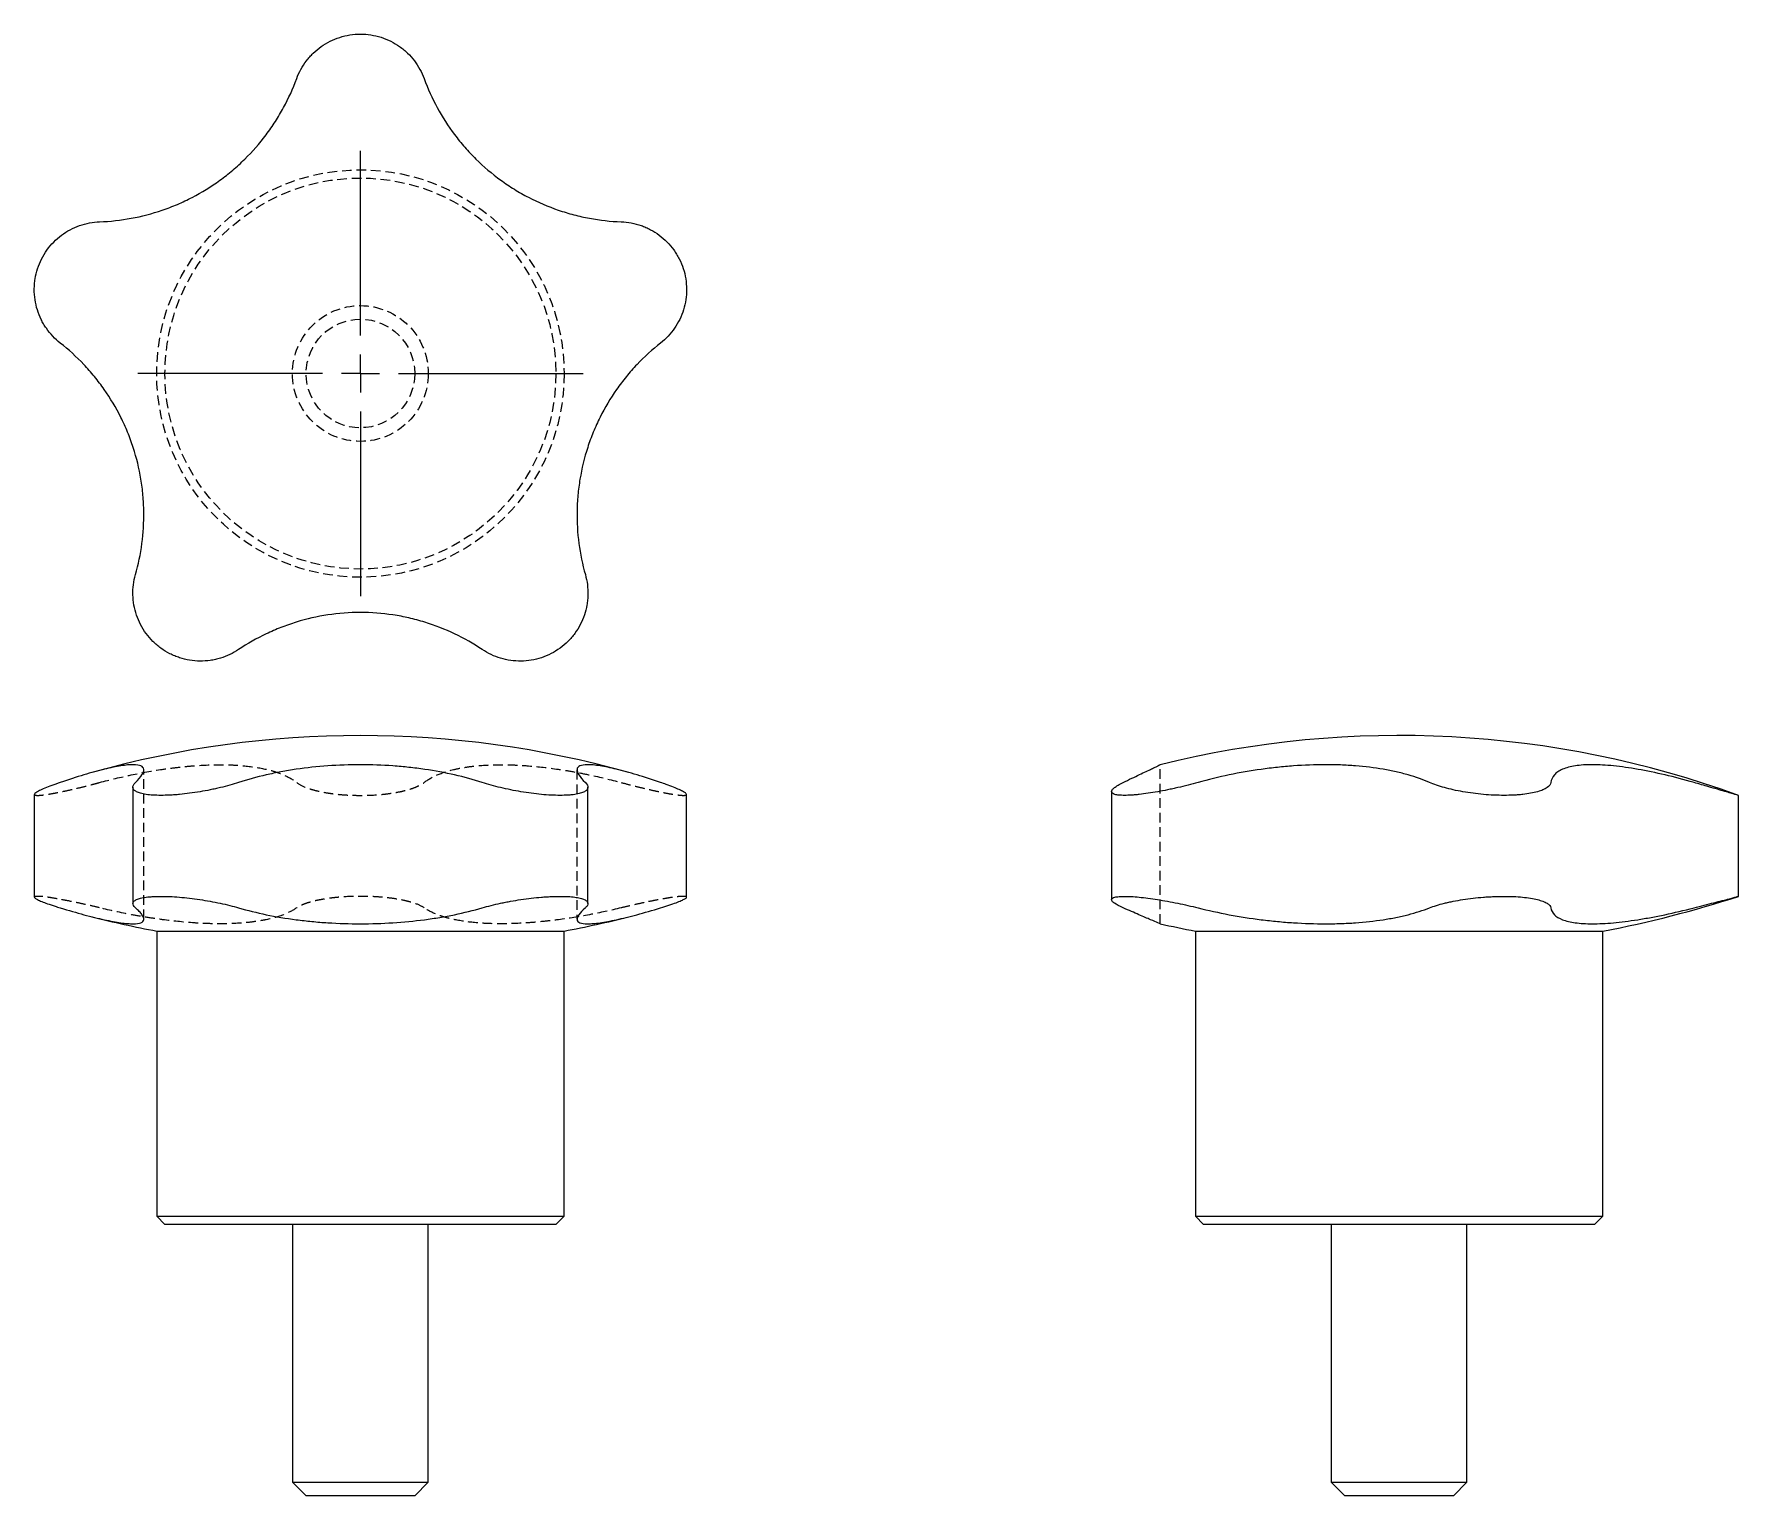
# Model space of a CAD drawing. Header units: millimetres. Extents: x 40 to 264, y 7 to 199.
import ezdxf

# ---------------------------------------------------------------- set-up
doc = ezdxf.new("R2010")
doc.units = ezdxf.units.MM
doc.linetypes.add('HIDDEN', pattern=[1.905, 1.27, -0.635])
doc.layers.add('10', color=7, linetype='Continuous')

# ---------------------------------------------------------------- blocks, each defined once
blk = doc.blocks.new('SW_CENTERMARKSYMBOL_0')
at = {"layer": '10', "color": 0}
for p, q in [((0, 5), (0, 29.29)), ((0, 0), (0, 2.5)), ((-5, 0), (-29.29, 0)), ((0, 0), (-2.5, 0)), ((0, 0), (0, -2.5)), ((0, 0), (2.5, 0)), ((5, 0), (29.29, 0)), ((0, -5), (0, -29.29))]:
    blk.add_line(p, q, dxfattribs=at)

msp = doc.modelspace()

# ---------------------------------------------------------------- linework, layer by layer
at = {"color": 7, "linetype": 'HIDDEN', "lineweight": 18}
for p, q in [((188.18, 82.24), (188.18, 103.16)), ((54.52, 82.84), (54.52, 102.48)), ((111.48, 102.48), (111.48, 82.85)), ((181.78, 99.63), (181.78, 99.62))]:
    msp.add_line(p, q, dxfattribs=at)
at = {"color": 7, "linetype": 'Continuous', "lineweight": 25}
for p, q in [((40.11, 99.26), (40.11, 85.74)), ((53.08, 100.2), (53.08, 84.89)), ((112.92, 84.9), (112.92, 100.2)), ((125.89, 85.73), (125.89, 99.26)), ((181.78, 99.62), (181.78, 85.4)), ((264.25, 85.85), (264.25, 99.13)), ((56.21, 81.29), (56.21, 43.79)), ((56.21, 81.29), (83, 81.29)), ((83, 81.29), (109.79, 81.29)), ((109.79, 43.79), (109.79, 81.29)), ((192.82, 81.29), (192.82, 43.79)), ((192.82, 81.29), (246.39, 81.29)), ((246.39, 43.79), (246.39, 81.29)), ((56.21, 43.79), (57.29, 42.71)), ((56.21, 43.79), (109.79, 43.79)), ((108.71, 42.71), (57.29, 42.71)), ((74.07, 42.71), (74.07, 8.79)), ((91.93, 8.79), (91.93, 42.71)), ((108.71, 42.71), (109.79, 43.79)), ((192.82, 43.79), (193.89, 42.71)), ((192.82, 43.79), (246.39, 43.79)), ((245.32, 42.71), (193.89, 42.71)), ((210.68, 42.71), (210.68, 8.79)), ((228.53, 8.79), (228.53, 42.71)), ((245.32, 42.71), (246.39, 43.79)), ((74.07, 8.79), (75.86, 7)), ((74.07, 8.79), (91.93, 8.79)), ((90.14, 7), (75.86, 7)), ((90.14, 7), (91.93, 8.79)), ((210.68, 8.79), (212.46, 7)), ((210.68, 8.79), (228.53, 8.79)), ((226.75, 7), (212.46, 7)), ((226.75, 7), (228.53, 8.79))]:
    msp.add_line(p, q, dxfattribs=at)
at = {"color": 7, "linetype": 'HIDDEN', "lineweight": 18}
for radius in [26.79, 25.71, 8.93, 7.14]:
    msp.add_circle((83, 154.61), radius, dxfattribs=at)
at = {"color": 7, "linetype": 'Continuous', "lineweight": 25}
for centre, radius, start, end in [((83, -23.53), 130.53, 74.3056, 105.6955), ((219.61, -23.53), 130.53, 70.0001, 103.9326), ((219.61, 223.25), 144.47, 280.685, 287.9999), ((83, 223.25), 144.47, 255.853, 259.315), ((83, 223.25), 144.47, 280.685, 284.1469), ((219.61, 223.25), 144.47, 257.4349, 259.315)]:
    msp.add_arc(centre, radius, start, end, dxfattribs=at)
for points, knots in [([(74.62, 193.39), (74.92, 194.23), (75.35, 195.01), (76.03, 195.91), (76.18, 196.08), (76.48, 196.42), (76.63, 196.58), (77.12, 197.05), (77.46, 197.34), (78.2, 197.86), (78.6, 198.1), (79.41, 198.51), (79.84, 198.68), (80.71, 198.96), (81.16, 199.07), (82.07, 199.21), (82.53, 199.25), (83.93, 199.25), (84.83, 199.11), (86.15, 198.69), (86.58, 198.51), (87.39, 198.11), (87.78, 197.88), (88.34, 197.48), (88.52, 197.34), (88.87, 197.05), (89.04, 196.9), (89.52, 196.43), (89.82, 196.1), (90.37, 195.38), (90.61, 195), (91.04, 194.22), (91.23, 193.81), (91.38, 193.39)], [0, 0, 0, 0, 0.125, 0.125, 0.15625, 0.15625, 0.1875, 0.1875, 0.25, 0.25, 0.3125, 0.3125, 0.375, 0.375, 0.4375, 0.4375, 0.5, 0.5, 0.625, 0.625, 0.6875, 0.6875, 0.75, 0.75, 0.78125, 0.78125, 0.8125, 0.8125, 0.875, 0.875, 0.9375, 0.9375, 1, 1, 1, 1]), ([(48.7, 174.56), (50.1, 174.62), (51.48, 174.77), (54.23, 175.28), (55.59, 175.63), (57.62, 176.32), (58.29, 176.58), (59.6, 177.14), (60.24, 177.45), (62.13, 178.43), (63.35, 179.18), (65.09, 180.44), (65.66, 180.89), (66.76, 181.82), (67.28, 182.3), (68.81, 183.8), (69.74, 184.86), (71.02, 186.57), (71.43, 187.16), (72.2, 188.35), (72.56, 188.96), (73.56, 190.81), (74.14, 192.08), (74.62, 193.39)], [0, 0, 0, 0, 0.125, 0.125, 0.25, 0.25, 0.3125, 0.3125, 0.375, 0.375, 0.5, 0.5, 0.5625, 0.5625, 0.625, 0.625, 0.75, 0.75, 0.8125, 0.8125, 0.875, 0.875, 1, 1, 1, 1]), ([(91.38, 193.39), (91.86, 192.08), (92.44, 190.81), (93.77, 188.36), (94.52, 187.17), (95.81, 185.46), (96.26, 184.9), (97.2, 183.83), (97.69, 183.31), (99.21, 181.81), (100.29, 180.89), (102.04, 179.62), (102.64, 179.22), (103.86, 178.46), (104.48, 178.11), (106.38, 177.13), (107.68, 176.57), (109.7, 175.87), (110.38, 175.67), (111.76, 175.31), (112.44, 175.15), (114.51, 174.77), (115.9, 174.62), (117.3, 174.56)], [0, 0, 0, 0, 0.125, 0.125, 0.25, 0.25, 0.3125, 0.3125, 0.375, 0.375, 0.5, 0.5, 0.5625, 0.5625, 0.625, 0.625, 0.75, 0.75, 0.8125, 0.8125, 0.875, 0.875, 1, 1, 1, 1]), ([(43.52, 158.62), (42.82, 159.17), (42.21, 159.82), (41.57, 160.74), (41.44, 160.94), (41.21, 161.33), (41.11, 161.52), (40.81, 162.13), (40.65, 162.55), (40.38, 163.41), (40.27, 163.86), (40.14, 164.77), (40.1, 165.22), (40.11, 165.91), (40.12, 166.14), (40.15, 166.59), (40.18, 166.83), (40.29, 167.51), (40.4, 167.96), (40.68, 168.83), (40.86, 169.26), (41.27, 170.08), (41.51, 170.48), (42.04, 171.22), (42.34, 171.57), (42.99, 172.23), (43.33, 172.53), (44.05, 173.07), (44.43, 173.31), (45.24, 173.74), (45.65, 173.92), (46.5, 174.21), (46.93, 174.33), (47.81, 174.5), (48.25, 174.55), (48.7, 174.56)], [0, 0, 0, 0, 0.125, 0.125, 0.15625, 0.15625, 0.1875, 0.1875, 0.25, 0.25, 0.3125, 0.3125, 0.375, 0.375, 0.40625, 0.40625, 0.4375, 0.4375, 0.5, 0.5, 0.5625, 0.5625, 0.625, 0.625, 0.6875, 0.6875, 0.75, 0.75, 0.8125, 0.8125, 0.875, 0.875, 0.9375, 0.9375, 1, 1, 1, 1]), ([(117.3, 174.56), (118.19, 174.53), (119.07, 174.37), (120.13, 174), (120.34, 173.91), (120.75, 173.73), (120.96, 173.63), (121.55, 173.32), (121.93, 173.08), (122.66, 172.53), (123.01, 172.23), (123.65, 171.58), (123.94, 171.23), (124.34, 170.68), (124.47, 170.49), (124.71, 170.09), (124.82, 169.89), (125.14, 169.27), (125.31, 168.85), (125.6, 167.97), (125.71, 167.53), (125.85, 166.61), (125.89, 166.15), (125.9, 165.24), (125.87, 164.78), (125.73, 163.87), (125.63, 163.43), (125.36, 162.56), (125.19, 162.14), (124.8, 161.33), (124.57, 160.94), (124.06, 160.2), (123.78, 159.85), (123.16, 159.2), (122.83, 158.9), (122.48, 158.62)], [0, 0, 0, 0, 0.125, 0.125, 0.15625, 0.15625, 0.1875, 0.1875, 0.25, 0.25, 0.3125, 0.3125, 0.375, 0.375, 0.40625, 0.40625, 0.4375, 0.4375, 0.5, 0.5, 0.5625, 0.5625, 0.625, 0.625, 0.6875, 0.6875, 0.75, 0.75, 0.8125, 0.8125, 0.875, 0.875, 0.9375, 0.9375, 1, 1, 1, 1]), ([(53.42, 128.16), (53.8, 129.5), (54.08, 130.86), (54.45, 133.63), (54.53, 135.03), (54.5, 137.17), (54.46, 137.89), (54.34, 139.3), (54.25, 140.01), (53.9, 142.11), (53.56, 143.5), (52.9, 145.55), (52.65, 146.23), (52.11, 147.56), (51.81, 148.21), (50.86, 150.12), (50.13, 151.33), (48.91, 153.08), (48.48, 153.65), (47.58, 154.75), (47.11, 155.28), (45.65, 156.82), (44.62, 157.76), (43.52, 158.62)], [0, 0, 0, 0, 0.125, 0.125, 0.25, 0.25, 0.3125, 0.3125, 0.375, 0.375, 0.5, 0.5, 0.5625, 0.5625, 0.625, 0.625, 0.75, 0.75, 0.8125, 0.8125, 0.875, 0.875, 1, 1, 1, 1]), ([(122.48, 158.62), (121.38, 157.76), (120.35, 156.82), (118.89, 155.29), (118.42, 154.75), (117.53, 153.66), (117.1, 153.09), (115.88, 151.35), (115.15, 150.14), (114.2, 148.22), (113.9, 147.57), (113.35, 146.23), (113.11, 145.56), (112.45, 143.52), (112.11, 142.14), (111.76, 140.03), (111.67, 139.32), (111.54, 137.89), (111.5, 137.18), (111.47, 135.05), (111.55, 133.65), (111.91, 130.88), (112.2, 129.5), (112.58, 128.16)], [0, 0, 0, 0, 0.125, 0.125, 0.1875, 0.1875, 0.25, 0.25, 0.375, 0.375, 0.4375, 0.4375, 0.5, 0.5, 0.625, 0.625, 0.6875, 0.6875, 0.75, 0.75, 0.875, 0.875, 1, 1, 1, 1]), ([(66.98, 118.3), (66.24, 117.8), (65.44, 117.42), (64.36, 117.1), (64.14, 117.04), (63.7, 116.94), (63.48, 116.9), (62.81, 116.81), (62.36, 116.78), (61.45, 116.79), (60.99, 116.83), (60.09, 116.98), (59.65, 117.09), (59, 117.3), (58.78, 117.38), (58.36, 117.56), (58.15, 117.66), (57.53, 117.97), (57.14, 118.21), (56.4, 118.75), (56.04, 119.05), (55.39, 119.71), (55.09, 120.05), (54.55, 120.79), (54.3, 121.18), (53.88, 121.99), (53.7, 122.41), (53.41, 123.27), (53.3, 123.71), (53.14, 124.6), (53.09, 125.05), (53.07, 125.95), (53.09, 126.39), (53.21, 127.28), (53.3, 127.72), (53.42, 128.16)], [0, 0, 0, 0, 0.125, 0.125, 0.15625, 0.15625, 0.1875, 0.1875, 0.25, 0.25, 0.3125, 0.3125, 0.375, 0.375, 0.40625, 0.40625, 0.4375, 0.4375, 0.5, 0.5, 0.5625, 0.5625, 0.625, 0.625, 0.6875, 0.6875, 0.75, 0.75, 0.8125, 0.8125, 0.875, 0.875, 0.9375, 0.9375, 1, 1, 1, 1]), ([(112.58, 128.16), (112.83, 127.29), (112.94, 126.41), (112.91, 125.29), (112.9, 125.06), (112.86, 124.61), (112.82, 124.39), (112.71, 123.72), (112.6, 123.29), (112.31, 122.43), (112.13, 122), (111.7, 121.19), (111.46, 120.8), (111.06, 120.25), (110.92, 120.07), (110.62, 119.72), (110.46, 119.55), (109.97, 119.06), (109.62, 118.76), (108.88, 118.23), (108.48, 117.98), (107.66, 117.56), (107.24, 117.38), (106.37, 117.09), (105.93, 116.98), (105.02, 116.83), (104.56, 116.79), (103.66, 116.78), (103.21, 116.81), (102.31, 116.93), (101.86, 117.03), (101.01, 117.29), (100.59, 117.45), (99.78, 117.83), (99.39, 118.05), (99.02, 118.3)], [0, 0, 0, 0, 0.125, 0.125, 0.15625, 0.15625, 0.1875, 0.1875, 0.25, 0.25, 0.3125, 0.3125, 0.375, 0.375, 0.40625, 0.40625, 0.4375, 0.4375, 0.5, 0.5, 0.5625, 0.5625, 0.625, 0.625, 0.6875, 0.6875, 0.75, 0.75, 0.8125, 0.8125, 0.875, 0.875, 0.9375, 0.9375, 1, 1, 1, 1]), ([(99.02, 118.3), (97.86, 119.08), (96.65, 119.77), (94.13, 120.97), (92.82, 121.49), (90.77, 122.12), (90.08, 122.3), (88.69, 122.62), (87.99, 122.75), (85.87, 123.07), (84.45, 123.18), (81.55, 123.18), (80.13, 123.07), (77.32, 122.65), (75.93, 122.33), (73.88, 121.7), (73.21, 121.47), (71.89, 120.95), (71.25, 120.67), (69.35, 119.77), (68.14, 119.08), (66.98, 118.3)], [0, 0, 0, 0, 0.125, 0.125, 0.25, 0.25, 0.3125, 0.3125, 0.375, 0.375, 0.5, 0.5, 0.625, 0.625, 0.75, 0.75, 0.8125, 0.8125, 0.875, 0.875, 1, 1, 1, 1]), ([(53.42, 100.82), (53.8, 101.2), (54.08, 101.53), (54.45, 102.11), (54.53, 102.35), (54.5, 102.65), (54.46, 102.74), (54.34, 102.89), (54.25, 102.96), (53.9, 103.11), (53.56, 103.16), (52.9, 103.16), (52.65, 103.15), (52.11, 103.1), (51.81, 103.06), (50.86, 102.91), (50.13, 102.76), (48.91, 102.46), (48.48, 102.35), (47.58, 102.1), (47.11, 101.97), (45.65, 101.53), (44.62, 101.2), (43.52, 100.82)], [0, 0, 0, 0, 0.125, 0.125, 0.25, 0.25, 0.3125, 0.3125, 0.375, 0.375, 0.5, 0.5, 0.5625, 0.5625, 0.625, 0.625, 0.75, 0.75, 0.8125, 0.8125, 0.875, 0.875, 1, 1, 1, 1]), ([(99.02, 100.82), (97.86, 101.2), (96.65, 101.53), (94.13, 102.11), (92.82, 102.35), (90.77, 102.65), (90.08, 102.74), (88.69, 102.89), (87.99, 102.96), (85.87, 103.11), (84.45, 103.16), (81.55, 103.16), (80.13, 103.11), (77.32, 102.91), (75.93, 102.76), (73.88, 102.46), (73.21, 102.35), (71.89, 102.1), (71.25, 101.97), (69.35, 101.53), (68.14, 101.2), (66.98, 100.82)], [0, 0, 0, 0, 0.125, 0.125, 0.25, 0.25, 0.3125, 0.3125, 0.375, 0.375, 0.5, 0.5, 0.625, 0.625, 0.75, 0.75, 0.8125, 0.8125, 0.875, 0.875, 1, 1, 1, 1]), ([(122.48, 100.82), (121.38, 101.2), (120.35, 101.53), (118.89, 101.97), (118.42, 102.1), (117.53, 102.35), (117.1, 102.46), (115.88, 102.76), (115.15, 102.91), (114.2, 103.06), (113.9, 103.1), (113.35, 103.15), (113.11, 103.16), (112.45, 103.16), (112.11, 103.11), (111.76, 102.96), (111.67, 102.89), (111.54, 102.74), (111.5, 102.65), (111.47, 102.36), (111.55, 102.11), (111.91, 101.53), (112.2, 101.2), (112.58, 100.82)], [0, 0, 0, 0, 0.125, 0.125, 0.1875, 0.1875, 0.25, 0.25, 0.375, 0.375, 0.4375, 0.4375, 0.5, 0.5, 0.625, 0.625, 0.6875, 0.6875, 0.75, 0.75, 0.875, 0.875, 1, 1, 1, 1]), ([(183.3, 100.82), (183.69, 101.01), (184.47, 101.39), (185.48, 101.87), (186.36, 102.29), (187.05, 102.62), (187.56, 102.86), (187.91, 103.04), (188.12, 103.13), (188.2, 103.17), (188.18, 103.16), (188.18, 103.16)], [0, 0, 0, 0, 0.130437, 0.260868, 0.394918, 0.528963, 0.645303, 0.761641, 0.880811, 0.999981, 1, 1, 1, 1]), ([(223.62, 100.82), (222.76, 101.2), (221.82, 101.53), (220.29, 101.97), (219.75, 102.1), (218.66, 102.35), (218.09, 102.46), (216.35, 102.76), (215.14, 102.91), (213.22, 103.06), (212.57, 103.1), (211.23, 103.15), (210.56, 103.16), (208.52, 103.16), (207.14, 103.11), (205.03, 102.96), (204.32, 102.89), (202.89, 102.74), (202.18, 102.65), (200.05, 102.36), (198.65, 102.11), (195.88, 101.53), (194.5, 101.2), (193.16, 100.82)], [0, 0, 0, 0, 0.125, 0.125, 0.1875, 0.1875, 0.25, 0.25, 0.375, 0.375, 0.4375, 0.4375, 0.5, 0.5, 0.625, 0.625, 0.6875, 0.6875, 0.75, 0.75, 0.875, 0.875, 1, 1, 1, 1]), ([(258.39, 100.82), (257.08, 101.2), (255.81, 101.53), (253.36, 102.11), (252.17, 102.35), (250.46, 102.65), (249.9, 102.74), (248.83, 102.89), (248.31, 102.96), (246.81, 103.11), (245.89, 103.16), (244.62, 103.16), (244.22, 103.15), (243.46, 103.1), (243.11, 103.06), (242.13, 102.91), (241.57, 102.76), (240.87, 102.46), (240.67, 102.35), (240.31, 102.1), (240.15, 101.97), (239.77, 101.53), (239.62, 101.2), (239.56, 100.82)], [0, 0, 0, 0, 0.125, 0.125, 0.25, 0.25, 0.3125, 0.3125, 0.375, 0.375, 0.5, 0.5, 0.5625, 0.5625, 0.625, 0.625, 0.75, 0.75, 0.8125, 0.8125, 0.875, 0.875, 1, 1, 1, 1]), ([(43.52, 100.82), (43.14, 100.69), (42.38, 100.42), (41.46, 100.06), (40.74, 99.74), (40.29, 99.48), (40.09, 99.32), (40.12, 99.27), (40.13, 99.26)], [0, 0, 0, 0, 0.187832, 0.380979, 0.568858, 0.762499, 0.944874, 1, 1, 1, 1]), ([(66.98, 100.82), (66.24, 100.58), (65.44, 100.36), (64.36, 100.1), (64.14, 100.05), (63.7, 99.95), (63.48, 99.9), (62.81, 99.77), (62.36, 99.68), (61.45, 99.53), (60.99, 99.46), (60.09, 99.34), (59.65, 99.29), (59, 99.23), (58.78, 99.21), (58.36, 99.18), (58.15, 99.17), (57.53, 99.14), (57.14, 99.13), (56.4, 99.13), (56.04, 99.14), (55.39, 99.18), (55.09, 99.21), (54.55, 99.29), (54.3, 99.34), (53.88, 99.46), (53.7, 99.53), (53.41, 99.68), (53.3, 99.76), (53.14, 99.95), (53.09, 100.04), (53.07, 100.25), (53.09, 100.36), (53.21, 100.58), (53.3, 100.7), (53.42, 100.82)], [0, 0, 0, 0, 0.125, 0.125, 0.15625, 0.15625, 0.1875, 0.1875, 0.25, 0.25, 0.3125, 0.3125, 0.375, 0.375, 0.40625, 0.40625, 0.4375, 0.4375, 0.5, 0.5, 0.5625, 0.5625, 0.625, 0.625, 0.6875, 0.6875, 0.75, 0.75, 0.8125, 0.8125, 0.875, 0.875, 0.9375, 0.9375, 1, 1, 1, 1]), ([(112.58, 100.82), (112.83, 100.58), (112.94, 100.36), (112.91, 100.1), (112.9, 100.05), (112.86, 99.95), (112.82, 99.9), (112.71, 99.77), (112.6, 99.68), (112.31, 99.53), (112.13, 99.46), (111.7, 99.34), (111.46, 99.29), (111.06, 99.23), (110.92, 99.21), (110.62, 99.18), (110.46, 99.17), (109.97, 99.14), (109.62, 99.13), (108.88, 99.13), (108.48, 99.14), (107.66, 99.18), (107.24, 99.21), (106.37, 99.29), (105.93, 99.34), (105.02, 99.46), (104.56, 99.53), (103.66, 99.68), (103.21, 99.76), (102.31, 99.95), (101.86, 100.04), (101.01, 100.25), (100.59, 100.36), (99.78, 100.58), (99.39, 100.7), (99.02, 100.82)], [0, 0, 0, 0, 0.125, 0.125, 0.15625, 0.15625, 0.1875, 0.1875, 0.25, 0.25, 0.3125, 0.3125, 0.375, 0.375, 0.40625, 0.40625, 0.4375, 0.4375, 0.5, 0.5, 0.5625, 0.5625, 0.625, 0.625, 0.6875, 0.6875, 0.75, 0.75, 0.8125, 0.8125, 0.875, 0.875, 0.9375, 0.9375, 1, 1, 1, 1]), ([(125.88, 99.26), (125.87, 99.3), (125.84, 99.39), (125.51, 99.61), (124.96, 99.88), (124.19, 100.2), (123.34, 100.52), (122.72, 100.74), (122.48, 100.82)], [0, 0, 0, 0, 0.15961, 0.334516, 0.514203, 0.694629, 0.879914, 1, 1, 1, 1]), ([(193.16, 100.82), (192.29, 100.58), (191.41, 100.36), (190.29, 100.1), (190.06, 100.05), (189.61, 99.95), (189.39, 99.9), (188.72, 99.77), (188.29, 99.68), (187.43, 99.53), (187, 99.46), (186.19, 99.34), (185.8, 99.29), (185.25, 99.23), (185.07, 99.21), (184.72, 99.18), (184.55, 99.17), (184.06, 99.14), (183.76, 99.13), (183.23, 99.13), (182.98, 99.14), (182.56, 99.18), (182.38, 99.21), (182.09, 99.29), (181.98, 99.34), (181.83, 99.46), (181.79, 99.53), (181.78, 99.68), (181.81, 99.76), (181.93, 99.95), (182.03, 100.04), (182.29, 100.25), (182.45, 100.36), (182.83, 100.58), (183.05, 100.7), (183.3, 100.82)], [0, 0, 0, 0, 0.125, 0.125, 0.15625, 0.15625, 0.1875, 0.1875, 0.25, 0.25, 0.3125, 0.3125, 0.375, 0.375, 0.40625, 0.40625, 0.4375, 0.4375, 0.5, 0.5, 0.5625, 0.5625, 0.625, 0.625, 0.6875, 0.6875, 0.75, 0.75, 0.8125, 0.8125, 0.875, 0.875, 0.9375, 0.9375, 1, 1, 1, 1]), ([(239.56, 100.82), (239.53, 100.58), (239.37, 100.36), (239, 100.1), (238.91, 100.05), (238.73, 99.95), (238.63, 99.9), (238.32, 99.77), (238.08, 99.68), (237.53, 99.53), (237.23, 99.46), (236.58, 99.34), (236.23, 99.29), (235.68, 99.23), (235.49, 99.21), (235.09, 99.18), (234.89, 99.17), (234.27, 99.14), (233.85, 99.13), (232.97, 99.13), (232.53, 99.14), (231.61, 99.18), (231.15, 99.21), (230.24, 99.29), (229.78, 99.34), (228.87, 99.46), (228.43, 99.53), (227.56, 99.68), (227.14, 99.76), (226.33, 99.95), (225.94, 100.04), (225.2, 100.25), (224.85, 100.36), (224.2, 100.58), (223.9, 100.7), (223.62, 100.82)], [0, 0, 0, 0, 0.125, 0.125, 0.15625, 0.15625, 0.1875, 0.1875, 0.25, 0.25, 0.3125, 0.3125, 0.375, 0.375, 0.40625, 0.40625, 0.4375, 0.4375, 0.5, 0.5, 0.5625, 0.5625, 0.625, 0.625, 0.6875, 0.6875, 0.75, 0.75, 0.8125, 0.8125, 0.875, 0.875, 0.9375, 0.9375, 1, 1, 1, 1]), ([(264.25, 99.13), (264.25, 99.13), (264.29, 99.11), (264.15, 99.16), (263.82, 99.25), (263.24, 99.42), (262.46, 99.65), (261.48, 99.93), (260.44, 100.23), (259.4, 100.53), (258.73, 100.73), (258.39, 100.82)], [0, 0, 0, 0, 0.000039, 0.130349, 0.2645, 0.394795, 0.528749, 0.661385, 0.797601, 0.898086, 1, 1, 1, 1]), ([(40.12, 85.74), (40.13, 85.7), (40.16, 85.62), (40.5, 85.42), (41.05, 85.18), (41.83, 84.89), (42.68, 84.6), (43.29, 84.41), (43.52, 84.34)], [0, 0, 0, 0, 0.161137, 0.337705, 0.519155, 0.700203, 0.886197, 1, 1, 1, 1]), ([(53.42, 84.34), (53.17, 84.55), (53.06, 84.76), (53.09, 84.99), (53.1, 85.03), (53.15, 85.12), (53.18, 85.16), (53.29, 85.28), (53.41, 85.36), (53.7, 85.49), (53.88, 85.56), (54.3, 85.66), (54.54, 85.71), (54.95, 85.76), (55.09, 85.78), (55.39, 85.8), (55.55, 85.81), (56.03, 85.84), (56.38, 85.85), (57.12, 85.85), (57.51, 85.84), (58.34, 85.81), (58.76, 85.78), (59.62, 85.71), (60.07, 85.66), (60.97, 85.56), (61.43, 85.5), (62.33, 85.36), (62.78, 85.29), (63.68, 85.12), (64.13, 85.04), (64.99, 84.85), (65.4, 84.76), (66.22, 84.55), (66.61, 84.45), (66.98, 84.34)], [0, 0, 0, 0, 0.125, 0.125, 0.15625, 0.15625, 0.1875, 0.1875, 0.25, 0.25, 0.3125, 0.3125, 0.375, 0.375, 0.40625, 0.40625, 0.4375, 0.4375, 0.5, 0.5, 0.5625, 0.5625, 0.625, 0.625, 0.6875, 0.6875, 0.75, 0.75, 0.8125, 0.8125, 0.875, 0.875, 0.9375, 0.9375, 1, 1, 1, 1]), ([(99.02, 84.34), (99.76, 84.55), (100.57, 84.76), (101.65, 84.99), (101.87, 85.03), (102.31, 85.12), (102.53, 85.16), (103.2, 85.28), (103.65, 85.36), (104.56, 85.49), (105.02, 85.56), (105.92, 85.66), (106.36, 85.71), (107.01, 85.76), (107.22, 85.78), (107.65, 85.8), (107.86, 85.81), (108.47, 85.84), (108.86, 85.85), (109.6, 85.85), (109.96, 85.84), (110.61, 85.81), (110.91, 85.78), (111.45, 85.71), (111.69, 85.66), (112.12, 85.56), (112.3, 85.5), (112.59, 85.36), (112.7, 85.29), (112.86, 85.12), (112.91, 85.04), (112.93, 84.85), (112.91, 84.76), (112.79, 84.55), (112.7, 84.45), (112.58, 84.34)], [0, 0, 0, 0, 0.125, 0.125, 0.15625, 0.15625, 0.1875, 0.1875, 0.25, 0.25, 0.3125, 0.3125, 0.375, 0.375, 0.40625, 0.40625, 0.4375, 0.4375, 0.5, 0.5, 0.5625, 0.5625, 0.625, 0.625, 0.6875, 0.6875, 0.75, 0.75, 0.8125, 0.8125, 0.875, 0.875, 0.9375, 0.9375, 1, 1, 1, 1]), ([(122.48, 84.34), (122.86, 84.46), (123.62, 84.7), (124.53, 85.02), (125.25, 85.3), (125.7, 85.53), (125.91, 85.68), (125.87, 85.72), (125.87, 85.73)], [0, 0, 0, 0, 0.186959, 0.37923, 0.566227, 0.758894, 0.941507, 1, 1, 1, 1]), ([(183.3, 84.34), (182.8, 84.55), (182.42, 84.76), (182.09, 84.99), (182.04, 85.03), (181.94, 85.12), (181.9, 85.16), (181.81, 85.28), (181.78, 85.36), (181.79, 85.49), (181.83, 85.56), (181.98, 85.66), (182.09, 85.71), (182.31, 85.76), (182.39, 85.78), (182.56, 85.8), (182.66, 85.81), (182.98, 85.84), (183.22, 85.85), (183.75, 85.85), (184.05, 85.84), (184.7, 85.81), (185.05, 85.78), (185.78, 85.71), (186.17, 85.66), (186.99, 85.56), (187.4, 85.5), (188.26, 85.36), (188.7, 85.29), (189.59, 85.12), (190.04, 85.04), (190.94, 84.85), (191.39, 84.76), (192.28, 84.55), (192.72, 84.45), (193.16, 84.34)], [0, 0, 0, 0, 0.125, 0.125, 0.15625, 0.15625, 0.1875, 0.1875, 0.25, 0.25, 0.3125, 0.3125, 0.375, 0.375, 0.40625, 0.40625, 0.4375, 0.4375, 0.5, 0.5, 0.5625, 0.5625, 0.625, 0.625, 0.6875, 0.6875, 0.75, 0.75, 0.8125, 0.8125, 0.875, 0.875, 0.9375, 0.9375, 1, 1, 1, 1]), ([(223.62, 84.34), (224.17, 84.55), (224.82, 84.76), (225.75, 84.99), (225.94, 85.03), (226.33, 85.12), (226.53, 85.16), (227.14, 85.28), (227.56, 85.36), (228.42, 85.49), (228.88, 85.56), (229.78, 85.66), (230.23, 85.71), (230.91, 85.76), (231.14, 85.78), (231.6, 85.8), (231.83, 85.81), (232.51, 85.84), (232.96, 85.85), (233.83, 85.85), (234.25, 85.84), (235.08, 85.81), (235.47, 85.78), (236.21, 85.71), (236.56, 85.66), (237.22, 85.56), (237.52, 85.5), (238.06, 85.36), (238.3, 85.29), (238.73, 85.12), (238.91, 85.04), (239.21, 84.85), (239.33, 84.76), (239.5, 84.55), (239.55, 84.45), (239.56, 84.34)], [0, 0, 0, 0, 0.125, 0.125, 0.15625, 0.15625, 0.1875, 0.1875, 0.25, 0.25, 0.3125, 0.3125, 0.375, 0.375, 0.40625, 0.40625, 0.4375, 0.4375, 0.5, 0.5, 0.5625, 0.5625, 0.625, 0.625, 0.6875, 0.6875, 0.75, 0.75, 0.8125, 0.8125, 0.875, 0.875, 0.9375, 0.9375, 1, 1, 1, 1]), ([(258.39, 84.34), (258.85, 84.46), (259.78, 84.7), (261.03, 85.02), (262.13, 85.3), (263.03, 85.53), (263.69, 85.71), (264.15, 85.83), (264.22, 85.84), (264.25, 85.85)], [0, 0, 0, 0, 0.139326, 0.282612, 0.421966, 0.565546, 0.701634, 0.841903, 1, 1, 1, 1]), ([(43.52, 84.34), (44.62, 84), (45.66, 83.7), (47.12, 83.31), (47.59, 83.19), (48.49, 82.97), (48.91, 82.87), (50.13, 82.6), (50.85, 82.47), (51.81, 82.33), (52.1, 82.3), (52.65, 82.25), (52.89, 82.24), (53.55, 82.24), (53.89, 82.29), (54.24, 82.42), (54.33, 82.48), (54.46, 82.61), (54.5, 82.69), (54.54, 82.96), (54.45, 83.18), (54.18, 83.57), (54.06, 83.71), (53.78, 84.01), (53.61, 84.17), (53.42, 84.34)], [0, 0, 0, 0, 0.125, 0.125, 0.1875, 0.1875, 0.25, 0.25, 0.375, 0.375, 0.4375, 0.4375, 0.5, 0.5, 0.625, 0.625, 0.6875, 0.6875, 0.75, 0.75, 0.875, 0.875, 0.9375, 0.9375, 1, 1, 1, 1]), ([(66.98, 84.34), (68.15, 84), (69.36, 83.7), (71.88, 83.18), (73.19, 82.96), (75.24, 82.69), (75.93, 82.61), (77.32, 82.48), (78.02, 82.42), (80.13, 82.29), (81.56, 82.24), (84.44, 82.24), (85.86, 82.29), (88.67, 82.47), (90.05, 82.6), (92.1, 82.87), (92.77, 82.97), (94.09, 83.19), (94.74, 83.31), (96.64, 83.7), (97.85, 84), (99.02, 84.34)], [0, 0, 0, 0, 0.125, 0.125, 0.25, 0.25, 0.3125, 0.3125, 0.375, 0.375, 0.5, 0.5, 0.625, 0.625, 0.75, 0.75, 0.8125, 0.8125, 0.875, 0.875, 1, 1, 1, 1]), ([(112.58, 84.34), (112.2, 84), (111.91, 83.7), (111.55, 83.18), (111.46, 82.96), (111.5, 82.69), (111.54, 82.61), (111.67, 82.48), (111.76, 82.42), (112.11, 82.29), (112.44, 82.24), (113.11, 82.24), (113.36, 82.25), (113.9, 82.3), (114.19, 82.33), (115.15, 82.47), (115.87, 82.6), (117.08, 82.87), (117.51, 82.96), (118.41, 83.19), (118.88, 83.31), (120.34, 83.7), (121.38, 84), (122.48, 84.34)], [0, 0, 0, 0, 0.125, 0.125, 0.25, 0.25, 0.3125, 0.3125, 0.375, 0.375, 0.5, 0.5, 0.5625, 0.5625, 0.625, 0.625, 0.75, 0.75, 0.8125, 0.8125, 0.875, 0.875, 1, 1, 1, 1]), ([(188.18, 82.24), (188.18, 82.24), (188.07, 82.29), (187.65, 82.47), (187.33, 82.6), (186.71, 82.87), (186.47, 82.97), (185.96, 83.19), (185.68, 83.31), (184.77, 83.7), (184.08, 84), (183.3, 84.34)], [0, 0, 0, 0, 0.25, 0.25, 0.5, 0.5, 0.625, 0.625, 0.75, 0.75, 1, 1, 1, 1]), ([(193.16, 84.34), (194.5, 84), (195.87, 83.7), (198.65, 83.18), (200.05, 82.96), (202.19, 82.69), (202.91, 82.61), (204.33, 82.48), (205.03, 82.42), (207.13, 82.29), (208.52, 82.24), (210.56, 82.24), (211.24, 82.25), (212.57, 82.3), (213.22, 82.33), (215.12, 82.47), (216.34, 82.6), (218.07, 82.87), (218.64, 82.96), (219.74, 83.19), (220.27, 83.31), (221.81, 83.7), (222.75, 84), (223.62, 84.34)], [0, 0, 0, 0, 0.125, 0.125, 0.25, 0.25, 0.3125, 0.3125, 0.375, 0.375, 0.5, 0.5, 0.5625, 0.5625, 0.625, 0.625, 0.75, 0.75, 0.8125, 0.8125, 0.875, 0.875, 1, 1, 1, 1]), ([(239.56, 84.34), (239.62, 84), (239.77, 83.7), (240.28, 83.18), (240.63, 82.96), (241.33, 82.69), (241.59, 82.61), (242.15, 82.48), (242.45, 82.42), (243.43, 82.29), (244.18, 82.24), (245.44, 82.24), (245.88, 82.25), (246.81, 82.3), (247.29, 82.33), (248.79, 82.47), (249.85, 82.6), (251.55, 82.87), (252.14, 82.97), (253.34, 83.19), (253.94, 83.31), (255.8, 83.7), (257.08, 84), (258.39, 84.34)], [0, 0, 0, 0, 0.125, 0.125, 0.25, 0.25, 0.3125, 0.3125, 0.375, 0.375, 0.5, 0.5, 0.5625, 0.5625, 0.625, 0.625, 0.75, 0.75, 0.8125, 0.8125, 0.875, 0.875, 1, 1, 1, 1])]:
    msp.add_open_spline(points, degree=3, knots=knots, dxfattribs=at)
at = {"color": 7, "linetype": 'HIDDEN', "lineweight": 18}
for points, knots in [([(48.7, 100.82), (50.1, 101.2), (51.48, 101.53), (54.23, 102.11), (55.59, 102.35), (57.62, 102.65), (58.29, 102.74), (59.6, 102.89), (60.24, 102.96), (62.13, 103.11), (63.35, 103.16), (65.09, 103.16), (65.66, 103.15), (66.76, 103.1), (67.28, 103.06), (68.81, 102.91), (69.74, 102.76), (71.02, 102.46), (71.43, 102.35), (72.2, 102.1), (72.56, 101.97), (73.56, 101.53), (74.14, 101.2), (74.62, 100.82)], [0, 0, 0, 0, 0.125, 0.125, 0.25, 0.25, 0.3125, 0.3125, 0.375, 0.375, 0.5, 0.5, 0.5625, 0.5625, 0.625, 0.625, 0.75, 0.75, 0.8125, 0.8125, 0.875, 0.875, 1, 1, 1, 1]), ([(91.38, 100.82), (91.86, 101.2), (92.44, 101.53), (93.77, 102.11), (94.52, 102.35), (95.81, 102.65), (96.26, 102.74), (97.2, 102.89), (97.69, 102.96), (99.21, 103.11), (100.29, 103.16), (102.04, 103.16), (102.64, 103.15), (103.86, 103.1), (104.48, 103.06), (106.38, 102.91), (107.68, 102.76), (109.7, 102.46), (110.38, 102.35), (111.76, 102.1), (112.44, 101.97), (114.51, 101.53), (115.9, 101.2), (117.3, 100.82)], [0, 0, 0, 0, 0.125, 0.125, 0.25, 0.25, 0.3125, 0.3125, 0.375, 0.375, 0.5, 0.5, 0.5625, 0.5625, 0.625, 0.625, 0.75, 0.75, 0.8125, 0.8125, 0.875, 0.875, 1, 1, 1, 1]), ([(40.13, 99.26), (40.13, 99.23), (40.14, 99.16), (40.44, 99.12), (40.95, 99.14), (41.7, 99.23), (42.62, 99.39), (43.72, 99.61), (44.95, 99.88), (46.31, 100.2), (47.58, 100.52), (48.38, 100.74), (48.7, 100.82)], [0, 0, 0, 0, 0.079041, 0.183633, 0.291362, 0.394294, 0.500158, 0.604188, 0.711061, 0.818373, 0.928576, 1, 1, 1, 1]), ([(74.62, 100.82), (74.92, 100.58), (75.35, 100.36), (76.03, 100.1), (76.18, 100.05), (76.48, 99.95), (76.63, 99.9), (77.12, 99.77), (77.46, 99.68), (78.2, 99.53), (78.6, 99.46), (79.41, 99.34), (79.84, 99.29), (80.71, 99.21), (81.16, 99.18), (82.07, 99.14), (82.53, 99.13), (83.93, 99.13), (84.83, 99.17), (86.15, 99.29), (86.58, 99.34), (87.39, 99.46), (87.78, 99.53), (88.34, 99.64), (88.52, 99.68), (88.87, 99.77), (89.04, 99.81), (89.52, 99.95), (89.82, 100.04), (90.37, 100.25), (90.61, 100.36), (91.04, 100.58), (91.23, 100.7), (91.38, 100.82)], [0, 0, 0, 0, 0.125, 0.125, 0.15625, 0.15625, 0.1875, 0.1875, 0.25, 0.25, 0.3125, 0.3125, 0.375, 0.375, 0.4375, 0.4375, 0.5, 0.5, 0.625, 0.625, 0.6875, 0.6875, 0.75, 0.75, 0.78125, 0.78125, 0.8125, 0.8125, 0.875, 0.875, 0.9375, 0.9375, 1, 1, 1, 1]), ([(117.3, 100.82), (117.79, 100.69), (118.8, 100.42), (120.27, 100.06), (121.66, 99.74), (122.89, 99.48), (123.96, 99.29), (124.8, 99.17), (125.42, 99.12), (125.78, 99.14), (125.92, 99.2), (125.89, 99.25), (125.88, 99.26)], [0, 0, 0, 0, 0.111704, 0.226569, 0.338301, 0.45346, 0.561919, 0.673758, 0.778368, 0.886115, 0.989066, 1, 1, 1, 1]), ([(48.7, 84.34), (48.21, 84.46), (47.2, 84.7), (45.74, 85.02), (44.36, 85.3), (43.13, 85.53), (42.06, 85.71), (41.22, 85.82), (40.59, 85.86), (40.23, 85.84), (40.07, 85.79), (40.11, 85.74), (40.12, 85.74)], [0, 0, 0, 0, 0.111024, 0.225204, 0.33625, 0.450664, 0.559108, 0.670883, 0.776238, 0.884733, 0.988738, 1, 1, 1, 1]), ([(91.38, 84.34), (91.07, 84.55), (90.65, 84.76), (89.96, 84.99), (89.82, 85.03), (89.52, 85.12), (89.36, 85.16), (88.87, 85.28), (88.53, 85.36), (87.79, 85.49), (87.39, 85.56), (86.58, 85.66), (86.16, 85.71), (85.29, 85.78), (84.84, 85.81), (83.93, 85.84), (83.47, 85.85), (82.08, 85.85), (81.17, 85.82), (80.08, 85.72), (79.86, 85.7), (79.44, 85.66), (79.23, 85.64), (78.62, 85.56), (78.23, 85.5), (77.67, 85.39), (77.49, 85.36), (77.14, 85.28), (76.97, 85.24), (76.48, 85.12), (76.18, 85.04), (75.64, 84.85), (75.39, 84.75), (74.96, 84.55), (74.77, 84.45), (74.62, 84.34)], [0, 0, 0, 0, 0.125, 0.125, 0.15625, 0.15625, 0.1875, 0.1875, 0.25, 0.25, 0.3125, 0.3125, 0.375, 0.375, 0.4375, 0.4375, 0.5, 0.5, 0.625, 0.625, 0.65625, 0.65625, 0.6875, 0.6875, 0.75, 0.75, 0.78125, 0.78125, 0.8125, 0.8125, 0.875, 0.875, 0.9375, 0.9375, 1, 1, 1, 1]), ([(125.87, 85.73), (125.87, 85.76), (125.86, 85.83), (125.57, 85.86), (125.05, 85.84), (124.3, 85.76), (123.37, 85.62), (122.27, 85.42), (121.02, 85.18), (119.65, 84.89), (118.4, 84.6), (117.6, 84.41), (117.3, 84.34)], [0, 0, 0, 0, 0.077027, 0.182366, 0.290843, 0.394832, 0.501792, 0.606658, 0.714422, 0.821948, 0.932411, 1, 1, 1, 1]), ([(74.62, 84.34), (74.13, 84), (73.56, 83.7), (72.23, 83.18), (71.47, 82.96), (70.18, 82.69), (69.73, 82.61), (68.79, 82.48), (68.3, 82.42), (66.79, 82.29), (65.7, 82.24), (63.97, 82.24), (63.37, 82.25), (62.15, 82.3), (61.53, 82.33), (59.64, 82.47), (58.33, 82.6), (56.32, 82.87), (55.64, 82.97), (54.26, 83.19), (53.57, 83.31), (51.5, 83.7), (50.1, 84), (48.7, 84.34)], [0, 0, 0, 0, 0.125, 0.125, 0.25, 0.25, 0.3125, 0.3125, 0.375, 0.375, 0.5, 0.5, 0.5625, 0.5625, 0.625, 0.625, 0.75, 0.75, 0.8125, 0.8125, 0.875, 0.875, 1, 1, 1, 1]), ([(117.3, 84.34), (115.9, 84), (114.51, 83.7), (111.76, 83.18), (110.4, 82.96), (108.37, 82.69), (107.7, 82.61), (106.39, 82.48), (105.75, 82.42), (103.86, 82.29), (102.65, 82.24), (100.91, 82.24), (100.34, 82.25), (99.25, 82.3), (98.72, 82.33), (97.2, 82.47), (96.27, 82.6), (94.99, 82.87), (94.58, 82.97), (93.81, 83.19), (93.45, 83.31), (92.44, 83.7), (91.87, 84), (91.38, 84.34)], [0, 0, 0, 0, 0.125, 0.125, 0.25, 0.25, 0.3125, 0.3125, 0.375, 0.375, 0.5, 0.5, 0.5625, 0.5625, 0.625, 0.625, 0.75, 0.75, 0.8125, 0.8125, 0.875, 0.875, 1, 1, 1, 1])]:
    msp.add_open_spline(points, degree=3, knots=knots, dxfattribs=at)

# ---------------------------------------------------------------- block references
at = {"layer": '10'}
msp.add_blockref('SW_CENTERMARKSYMBOL_0', (83, 154.61), dxfattribs=at)

doc.saveas('drawing.dxf')
